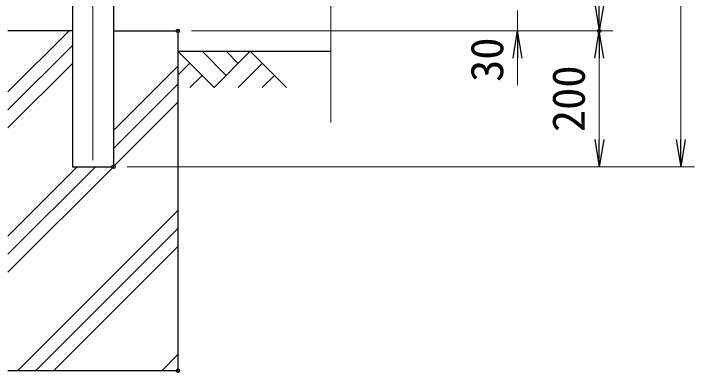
# Model space of a CAD drawing. Units: millimetres, scale not verified. Extents: x -4200 to 4200, y -2970 to 2970.
# Drawn here: x -1743 to -742, y -455 to 73 of the extents above; entities that cross this region are included whole.
import ezdxf
from ezdxf.enums import TextEntityAlignment as Align

# ---------------------------------------------------------------- set-up
doc = ezdxf.new("R2010")
doc.units = ezdxf.units.MM
doc.header["$LTSCALE"] = 10
doc.header["$PDMODE"] = 32
doc.header["$PDSIZE"] = 5
doc.linetypes.add('USER1', pattern=[50.8, 31.75, -6.35, 6.35, -6.35])
for name, color, linetype, lineweight in [('0-1_D-STR4', 7, 'Continuous', 25), ('0-2_D-STR-DIM', 7, 'Continuous', 13), ('0-4_Defpoints', 6, 'Continuous', 25), ('0-5_D-BGD', 7, 'Continuous', 25), ('0-6_D-STR1', 1, 'Continuous', 25), ('0-7_D-BMK', 2, 'USER1', 13), ('0-A_D-DCR-HCH', 7, 'Continuous', 13), ('0-B_D-STR2', 7, 'Continuous', 13)]:
    doc.layers.add(name, color=color, linetype=linetype, lineweight=lineweight)
doc.layers.add('0-3_0', color=7, linetype='Continuous')
doc.styles.add('ＭＳ ゴシック', font='')
doc.styles.get('ＭＳ ゴシック').set_extended_font_data('MS Gothic')

# ---------------------------------------------------------------- blocks, each defined once
blk = doc.blocks.new('_Open')
at = {"layer": '0-3_0'}
blk.add_line((-10, 1.667), (0, 0), dxfattribs=at)
blk.add_lwpolyline([(-10, -1.667), (0, 0), (-10, 0)], dxfattribs=at)

msp = doc.modelspace()

# ---------------------------------------------------------------- linework, layer by layer
at = {"layer": '0-1_D-STR4'}
for p, q in [((-1656.65, 47.09), (-1751.4, 47.09)), ((-1596.15, 47.09), (-1501.4, 47.09)), ((-1501.4, 47.09), (-1501.4, -452.91)), ((-1501.4, -452.91), (-1751.4, -452.91))]:
    msp.add_line(p, q, dxfattribs=at)
at = {"layer": '0-2_D-STR-DIM'}
for p, q in [((-761.79, -112.91), (-761.79, 610.09)), ((-1001.79, 47.09), (-1001.79, 77.09)), ((-1481.4, 47.09), (-981.79, 47.09)), ((-1481.4, 47.09), (-861.79, 47.09)), ((-1481.4, 47.09), (-861.79, 47.09)), ((-1001.79, 7.09), (-1001.79, -32.91)), ((-881.79, -112.91), (-881.79, 7.09)), ((-1576.15, -152.91), (-741.79, -152.91)), ((-1576.15, -152.91), (-861.79, -152.91))]:
    msp.add_line(p, q, dxfattribs=at)
at = {"layer": '0-4_Defpoints'}
for p in [(-1501.4, 47.09), (-881.79, 47.09), (-881.79, 47.09), (-1596.15, -152.91), (-1501.4, -452.91)]:
    msp.add_point(p, dxfattribs=at)
at = {"layer": '0-5_D-BGD'}
msp.add_line((-1501.4, 17.09), (-1276.4, 17.09), dxfattribs=at)
at = {"layer": '0-6_D-STR1'}
for p, q in [((-1656.65, 205.59), (-1656.65, -152.91)), ((-1596.15, 83.71), (-1596.15, -152.91)), ((-1656.65, -152.91), (-1596.15, -152.91))]:
    msp.add_line(p, q, dxfattribs=at)
at = {"layer": '0-7_D-BMK'}
msp.add_line((-1626.4, 682.33), (-1626.4, -163.48), dxfattribs=at)
at = {"layer": '0-A_D-DCR-HCH'}
for p, q in [((-1751.4, -42.76), (-1661.54, 47.09)), ((-1751.4, -69.28), (-1656.65, 25.47)), ((-1448.18, -36.12), (-1501.4, 17.09)), ((-1430.45, -18.38), (-1465.92, 17.09)), ((-1394.97, 17.09), (-1448.18, -36.12)), ((-1412.62, -0.74), (-1430.45, 17.09)), ((-1394.97, 17.09), (-1341.76, -36.12)), ((-1751.4, -95.8), (-1656.65, -1.05)), ((-1596.15, -99.64), (-1501.4, -4.89)), ((-1483.66, -0.64), (-1501.4, -18.3)), ((-1377.23, -0.64), (-1412.87, -36.12)), ((-1465.92, -18.38), (-1483.74, -36.12)), ((-1359.5, -18.38), (-1377.32, -36.12)), ((-1596.15, -126.16), (-1501.4, -31.41)), ((-1596.15, -152.68), (-1501.4, -57.93)), ((-1751.4, -307.93), (-1596.37, -152.91)), ((-1751.4, -281.41), (-1622.89, -152.91)), ((-1751.4, -254.89), (-1649.41, -152.91)), ((-1737.27, -452.91), (-1501.4, -217.03)), ((-1710.76, -452.91), (-1501.4, -243.54)), ((-1684.24, -452.91), (-1501.4, -270.06)), ((-1525.14, -452.91), (-1501.4, -429.16))]:
    msp.add_line(p, q, dxfattribs=at)
at = {"layer": '0-B_D-STR2'}
msp.add_line((-1276.4, -87.73), (-1276.4, 336.44), dxfattribs=at)

# ---------------------------------------------------------------- block references
at = {"layer": '0-2_D-STR-DIM', "xscale": 4, "yscale": 4}
for p, rotation in [((-881.79, 47.09), 270), ((-1001.79, 47.09), 90), ((-881.79, 47.09), 90), ((-881.79, -152.91), 270), ((-761.79, -152.91), 270)]:
    msp.add_blockref('_Open', p, dxfattribs=dict(at, rotation=rotation))

# ---------------------------------------------------------------- texts
at = {"layer": '0-2_D-STR-DIM', "style": 'ＭＳ ゴシック'}
for s, p in [('30', (-1008.53, -28.02)), ('200', (-888.53, -101.91))]:
    msp.add_text(s, height=48.09, rotation=90, dxfattribs=at).set_placement(p, align=Align.BOTTOM_LEFT)

doc.saveas('drawing.dxf')
